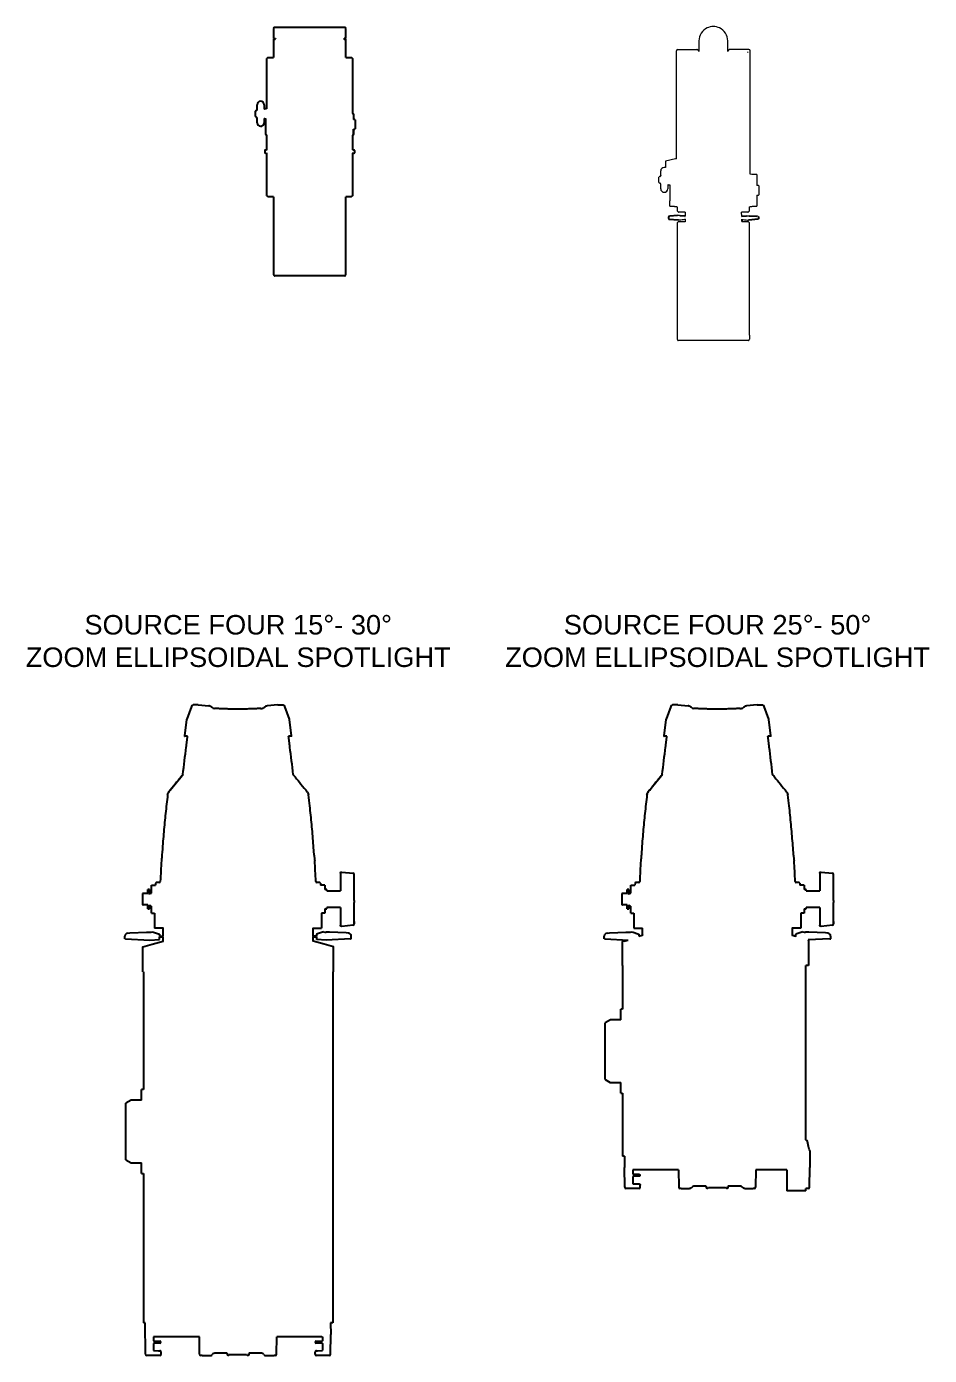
# Model space of a CAD drawing. Header units: inches. Extents: x 0 to 310, y 0 to 246.
# Drawn here: x 166.5 to 207, y 139.7 to 199.4 of the extents above; entities that cross this region are included whole.
import ezdxf

# ---------------------------------------------------------------- set-up
doc = ezdxf.new("R2010")
doc.units = ezdxf.units.IN
doc.header["$MEASUREMENT"] = 0
doc.linetypes.add('SLD-Solid', pattern=[0])
doc.layers.add('TEXT', color=1, linetype='Continuous')
doc.styles.add('ARIAL', font='arial.ttf')

msp = doc.modelspace()

# ---------------------------------------------------------------- linework, layer by layer
for p, q in [((177.594, 199.263), (177.594, 198.831)), ((177.624, 199.323), (177.598, 199.278)), ((177.637, 199.331), (180.801, 199.331)), ((180.84, 199.278), (180.814, 199.323)), ((180.844, 198.831), (180.844, 199.263)), ((177.594, 198.831), (177.68, 198.831)), ((177.594, 198.801), (177.594, 197.975)), ((177.594, 198.801), (177.664, 198.801)), ((177.68, 198.831), (177.679, 198.815)), ((180.759, 198.815), (180.759, 198.831)), ((180.844, 198.831), (180.759, 198.831)), ((180.774, 198.801), (180.844, 198.801)), ((180.844, 197.975), (180.844, 198.801)), ((177.28, 197.89), (177.28, 197.825)), ((177.281, 197.825), (177.28, 197.825)), ((177.281, 197.825), (177.281, 195.669)), ((177.34, 197.975), (177.298, 197.932)), ((177.34, 197.975), (177.594, 197.975)), ((180.844, 197.975), (181.098, 197.975)), ((181.14, 197.932), (181.098, 197.975)), ((181.158, 197.825), (181.157, 197.825)), ((181.157, 195.462), (181.157, 197.825)), ((181.158, 197.825), (181.158, 197.89)), ((176.857, 195.633), (176.857, 195.851)), ((177.172, 195.851), (177.172, 195.682)), ((177.281, 195.669), (177.187, 195.667)), ((176.778, 195.335), (176.778, 195.563)), ((176.805, 195.596), (176.782, 195.573)), ((176.782, 195.324), (176.804, 195.302)), ((176.857, 195.046), (176.857, 195.253)), ((177.172, 195.215), (177.172, 195.046)), ((177.187, 195.23), (177.251, 195.229)), ((177.251, 194.517), (177.251, 195.229)), ((181.187, 195.432), (181.187, 195.194)), ((181.24, 195.194), (181.187, 195.194)), ((181.26, 195.174), (181.24, 195.194)), ((181.26, 195.174), (181.26, 194.774)), ((177.265, 194.502), (177.264, 194.502)), ((177.281, 194.487), (177.281, 193.823)), ((181.157, 193.823), (181.157, 194.487)), ((181.187, 194.754), (181.24, 194.754)), ((181.187, 194.754), (181.187, 194.517)), ((181.188, 194.517), (181.188, 194.754)), ((181.24, 194.754), (181.26, 194.774)), ((177.201, 193.802), (177.201, 193.702)), ((177.274, 193.812), (177.267, 193.821)), ((177.267, 193.681), (177.274, 193.69)), ((177.278, 193.823), (177.274, 193.812)), ((177.274, 193.69), (177.278, 193.68)), ((177.278, 193.823), (177.281, 193.823)), ((177.278, 193.68), (177.281, 193.68)), ((177.281, 193.68), (177.281, 191.81)), ((181.16, 193.823), (181.157, 193.823)), ((181.157, 191.81), (181.157, 193.68)), ((181.16, 193.68), (181.157, 193.68)), ((181.16, 193.823), (181.164, 193.812)), ((181.164, 193.69), (181.16, 193.68)), ((181.164, 193.812), (181.171, 193.821)), ((181.171, 193.681), (181.164, 193.69)), ((181.237, 193.802), (181.237, 193.702)), ((177.594, 191.725), (177.341, 191.725)), ((177.594, 191.725), (177.594, 188.67)), ((180.844, 188.67), (180.844, 191.725)), ((181.097, 191.725), (180.844, 191.725)), ((195.326, 190.829), (195.326, 190.742)), ((195.339, 190.723), (195.776, 190.685)), ((195.742, 190.875), (195.391, 190.856)), ((196.064, 190.855), (195.86, 190.872)), ((196.068, 190.719), (196.075, 190.719)), ((196.07, 190.851), (196.076, 190.851)), ((198.624, 190.845), (198.618, 190.845)), ((198.626, 190.712), (198.619, 190.712)), ((198.619, 190.712), (198.619, 190.606)), ((198.63, 190.848), (198.835, 190.866)), ((199.355, 190.716), (198.918, 190.678)), ((198.952, 190.868), (199.303, 190.849)), ((199.368, 190.823), (199.368, 190.735)), ((177.594, 188.67), (177.596, 188.42)), ((180.842, 188.42), (180.844, 188.67)), ((177.594, 188.42), (177.594, 188.242)), ((177.596, 188.42), (177.594, 188.42)), ((177.596, 188.234), (177.629, 188.178)), ((180.796, 188.17), (177.642, 188.17)), ((180.809, 188.178), (180.842, 188.234)), ((180.842, 188.42), (180.844, 188.42)), ((180.844, 188.242), (180.844, 188.42)), ((195.719, 185.515), (195.721, 185.515)), ((198.967, 185.515), (198.969, 185.515)), ((174.217, 168.909), (174.691, 168.867)), ((177.786, 168.909), (177.311, 168.867)), ((195.743, 168.909), (196.218, 168.867)), ((199.312, 168.909), (198.838, 168.867)), ((173.522, 165.79), (173.508, 165.762)), ((178.48, 165.79), (178.489, 165.767)), ((195.049, 165.79), (195.035, 165.762)), ((200.007, 165.79), (200.015, 165.767)), ((180.596, 161.354), (180.596, 161.217)), ((180.596, 161.217), (180.596, 160.565)), ((180.664, 161.409), (181.164, 161.357)), ((181.221, 161.19), (181.221, 161.299)), ((181.221, 160.135), (181.221, 161.19)), ((202.122, 161.354), (202.122, 161.217)), ((202.122, 161.217), (202.122, 160.565)), ((202.19, 161.409), (202.69, 161.357)), ((202.747, 161.19), (202.747, 161.299)), ((202.747, 160.135), (202.747, 161.19)), ((172.023, 160.627), (171.945, 160.627)), ((171.945, 160.44), (171.945, 160.627)), ((172.023, 160.404), (172.023, 160.627)), ((172.11, 160.465), (172.11, 160.815)), ((172.11, 160.815), (172.298, 160.815)), ((172.301, 160.91), (172.298, 160.815)), ((179.701, 160.91), (179.705, 160.815)), ((179.893, 160.815), (179.705, 160.815)), ((179.893, 160.815), (179.893, 160.627)), ((179.971, 160.627), (179.893, 160.627)), ((179.987, 160.627), (179.971, 160.627)), ((179.987, 160.565), (179.987, 160.627)), ((179.987, 160.565), (180.596, 160.565)), ((193.55, 160.627), (193.472, 160.627)), ((193.472, 160.44), (193.472, 160.627)), ((193.55, 160.404), (193.55, 160.627)), ((193.637, 160.465), (193.637, 160.815)), ((193.637, 160.815), (193.824, 160.815)), ((193.828, 160.91), (193.824, 160.815)), ((201.228, 160.91), (201.231, 160.815)), ((201.419, 160.815), (201.231, 160.815)), ((201.419, 160.815), (201.419, 160.627)), ((201.497, 160.627), (201.419, 160.627)), ((201.514, 160.627), (201.497, 160.627)), ((201.514, 160.565), (201.514, 160.627)), ((201.514, 160.565), (202.122, 160.565)), ((171.71, 160.44), (171.71, 160.315)), ((171.71, 160.315), (171.71, 160.065)), ((171.71, 160.065), (171.71, 159.94)), ((171.945, 160.44), (171.733, 160.44)), ((171.945, 159.94), (171.733, 159.94)), ((171.945, 159.752), (171.945, 159.94)), ((172.023, 159.943), (172.023, 159.752)), ((172.082, 160.464), (172.11, 160.465)), ((172.082, 159.883), (172.11, 159.883)), ((172.11, 159.565), (172.11, 159.883)), ((181.221, 160.135), (181.221, 160.043)), ((181.221, 159.08), (181.221, 160.043)), ((193.237, 160.44), (193.237, 160.315)), ((193.237, 160.315), (193.237, 160.065)), ((193.237, 160.065), (193.237, 159.94)), ((193.472, 160.44), (193.259, 160.44)), ((193.472, 159.94), (193.259, 159.94)), ((193.472, 159.752), (193.472, 159.94)), ((193.55, 159.943), (193.55, 159.752)), ((193.608, 160.464), (193.637, 160.465)), ((193.608, 159.883), (193.637, 159.883)), ((193.637, 159.565), (193.637, 159.883)), ((202.747, 160.135), (202.747, 160.043)), ((202.747, 159.08), (202.747, 160.043)), ((171.945, 159.752), (172.023, 159.752)), ((172.11, 159.565), (172.253, 159.565)), ((179.893, 159.565), (179.753, 159.565)), ((179.893, 159.752), (179.971, 159.752)), ((179.893, 159.752), (179.893, 159.565)), ((179.971, 159.752), (179.987, 159.752)), ((179.971, 159.752), (179.971, 159.752)), ((179.987, 159.752), (179.987, 159.815)), ((180.596, 159.815), (179.987, 159.815)), ((180.596, 159.815), (180.596, 159.025)), ((193.472, 159.752), (193.55, 159.752)), ((193.637, 159.565), (193.78, 159.565)), ((201.419, 159.565), (201.279, 159.565)), ((201.419, 159.752), (201.497, 159.752)), ((201.419, 159.752), (201.419, 159.565)), ((201.497, 159.752), (201.514, 159.752)), ((201.497, 159.752), (201.497, 159.752)), ((201.514, 159.752), (201.514, 159.815)), ((202.122, 159.815), (201.514, 159.815)), ((202.122, 159.815), (202.122, 159.025)), ((171.148, 158.673), (171.9, 158.712)), ((172.166, 158.719), (172.476, 158.626)), ((179.837, 158.719), (179.526, 158.626)), ((180.854, 158.673), (180.103, 158.712)), ((181.165, 159.018), (180.664, 158.971)), ((181.221, 159.189), (181.221, 159.08)), ((192.675, 158.673), (193.426, 158.712)), ((193.693, 158.719), (194.003, 158.626)), ((193.78, 158.89), (194.165, 158.89)), ((194.165, 158.588), (194.165, 158.89)), ((201.363, 158.719), (201.053, 158.626)), ((202.381, 158.673), (201.629, 158.712)), ((202.691, 159.018), (202.19, 158.971)), ((202.747, 159.189), (202.747, 159.08)), ((170.916, 158.414), (170.916, 158.533)), ((170.953, 158.412), (170.916, 158.414)), ((170.953, 158.412), (172.04, 158.354)), ((171.044, 158.668), (171.148, 158.673)), ((172.04, 158.354), (172.476, 158.38)), ((172.476, 158.626), (172.476, 158.532)), ((172.476, 158.532), (172.641, 158.532)), ((172.476, 158.502), (172.641, 158.502)), ((172.476, 158.38), (172.476, 158.502)), ((179.526, 158.626), (179.526, 158.532)), ((179.526, 158.502), (179.526, 158.38)), ((179.962, 158.354), (179.527, 158.38)), ((181.049, 158.412), (179.962, 158.354)), ((180.958, 158.668), (180.854, 158.673)), ((181.049, 158.412), (181.086, 158.414)), ((181.086, 158.414), (181.086, 158.533)), ((192.443, 158.414), (192.443, 158.533)), ((192.48, 158.412), (192.443, 158.414)), ((192.48, 158.412), (193.519, 158.357)), ((192.571, 158.668), (192.675, 158.673)), ((193.244, 158.271), (193.244, 158.273)), ((193.244, 158.273), (193.244, 157.209)), ((193.338, 158.311), (193.29, 158.299)), ((193.29, 158.299), (193.29, 158.299)), ((193.338, 158.311), (193.518, 158.352)), ((194.003, 158.626), (194.003, 158.532)), ((202.576, 158.412), (201.608, 158.361)), ((201.614, 158.335), (201.614, 157.209)), ((202.485, 158.668), (202.381, 158.673)), ((202.576, 158.412), (202.613, 158.414)), ((202.613, 158.414), (202.613, 158.533)), ((171.723, 156.936), (171.724, 156.936)), ((171.751, 156.936), (171.724, 156.936)), ((171.751, 156.936), (171.751, 151.64)), ((180.264, 156.936), (180.291, 156.936)), ((180.264, 156.936), (180.264, 141.166)), ((180.292, 156.936), (180.291, 156.936)), ((193.271, 157.209), (193.244, 157.209)), ((193.244, 157.209), (193.244, 157.209)), ((193.271, 157.209), (193.271, 155.249)), ((201.496, 149.394), (201.496, 157.209)), ((201.614, 157.209), (201.496, 157.209)), ((193.271, 155.249), (193.189, 155.249)), ((193.189, 154.774), (193.189, 155.249)), ((192.72, 154.774), (192.489, 154.64)), ((192.489, 152.097), (192.489, 154.64)), ((193.189, 154.774), (192.72, 154.774)), ((171.751, 151.64), (171.667, 151.64)), ((171.667, 151.166), (171.667, 151.64)), ((192.489, 152.097), (192.718, 151.964)), ((192.717, 151.963), (193.177, 151.963)), ((192.718, 151.964), (193.189, 151.964)), ((193.189, 151.489), (193.189, 151.964)), ((171.197, 151.166), (170.967, 151.032)), ((170.967, 148.489), (170.967, 151.032)), ((171.667, 151.166), (171.197, 151.166)), ((193.189, 151.489), (193.271, 151.489)), ((193.271, 151.489), (193.271, 148.659)), ((201.624, 149.092), (201.577, 149.31)), ((193.362, 148.659), (193.271, 148.659)), ((193.362, 148.659), (193.353, 148.147)), ((201.67, 148.908), (201.683, 148.147)), ((170.967, 148.489), (171.196, 148.356)), ((171.195, 148.355), (171.654, 148.355)), ((171.196, 148.356), (171.667, 148.356)), ((171.667, 147.88), (171.667, 148.356)), ((193.369, 147.261), (193.353, 148.147)), ((195.787, 148.037), (193.728, 148.037)), ((193.728, 148.037), (193.728, 147.901)), ((195.787, 148.037), (195.794, 147.261)), ((199.25, 148.037), (199.242, 147.261)), ((200.648, 148.037), (199.25, 148.037)), ((200.648, 148.037), (200.648, 147.099)), ((201.668, 147.261), (201.683, 148.147)), ((171.667, 147.88), (171.751, 147.88)), ((171.751, 147.88), (171.751, 141.166)), ((193.728, 147.901), (193.728, 147.847)), ((193.728, 147.847), (193.951, 147.843)), ((193.951, 147.751), (193.728, 147.747)), ((193.728, 147.747), (193.728, 147.417)), ((193.728, 147.417), (193.951, 147.413)), ((193.951, 147.843), (194.006, 147.842)), ((194.006, 147.752), (193.951, 147.751)), ((193.951, 147.413), (194.002, 147.412)), ((194.06, 147.261), (194.061, 147.351)), ((193.369, 147.261), (193.369, 147.257)), ((193.447, 147.202), (193.429, 147.202)), ((193.733, 147.202), (193.447, 147.202)), ((193.878, 147.202), (193.733, 147.202)), ((193.95, 147.202), (193.878, 147.202)), ((194, 147.202), (193.95, 147.202)), ((195.904, 147.202), (195.854, 147.202)), ((195.904, 147.202), (196.272, 147.202)), ((196.387, 147.267), (196.357, 147.237)), ((197.024, 147.302), (196.471, 147.302)), ((197.203, 147.244), (197.823, 147.244)), ((198.565, 147.302), (198.002, 147.302)), ((198.68, 147.237), (198.65, 147.267)), ((198.764, 147.202), (199.133, 147.202)), ((199.182, 147.202), (199.133, 147.202)), ((201.496, 147.099), (200.648, 147.099)), ((201.496, 147.099), (201.496, 147.202)), ((201.589, 147.202), (201.496, 147.202)), ((201.608, 147.202), (201.589, 147.202)), ((201.668, 147.257), (201.668, 147.261)), ((171.827, 141.166), (171.751, 141.166)), ((171.852, 139.768), (171.827, 141.166)), ((180.157, 141.166), (180.166, 140.654)), ((180.264, 141.166), (180.157, 141.166)), ((172.216, 140.544), (172.211, 140.539)), ((172.211, 140.539), (172.211, 140.408)), ((172.211, 140.408), (172.211, 140.369)), ((172.211, 140.369), (172.211, 140.359)), ((172.211, 140.359), (172.216, 140.354)), ((172.216, 140.254), (172.211, 140.249)), ((172.211, 140.249), (172.211, 140.237)), ((172.211, 140.237), (172.211, 139.939)), ((172.238, 140.544), (172.216, 140.544)), ((172.216, 140.354), (172.434, 140.35)), ((172.434, 140.258), (172.216, 140.254)), ((172.298, 140.544), (172.238, 140.544)), ((174.264, 140.544), (172.298, 140.544)), ((174.277, 139.768), (174.264, 140.544)), ((177.725, 139.768), (177.739, 140.544)), ((179.704, 140.544), (177.739, 140.544)), ((179.569, 140.35), (179.786, 140.354)), ((179.786, 140.254), (179.569, 140.258)), ((179.764, 140.544), (179.704, 140.544)), ((179.764, 140.544), (179.786, 140.544)), ((179.786, 140.544), (179.791, 140.539)), ((179.786, 140.354), (179.791, 140.359)), ((179.791, 140.249), (179.786, 140.254)), ((179.791, 140.539), (179.791, 140.369)), ((179.791, 140.359), (179.791, 140.369)), ((179.791, 140.237), (179.791, 140.249)), ((179.791, 140.237), (179.791, 139.939)), ((180.151, 139.768), (180.166, 140.654)), ((171.852, 139.768), (171.852, 139.764)), ((171.93, 139.709), (171.912, 139.709)), ((172.216, 139.709), (171.93, 139.709)), ((172.211, 139.939), (172.211, 139.929)), ((172.211, 139.929), (172.216, 139.924)), ((172.216, 139.924), (172.434, 139.92)), ((172.361, 139.709), (172.216, 139.709)), ((172.433, 139.709), (172.361, 139.709)), ((172.483, 139.709), (172.433, 139.709)), ((172.543, 139.768), (172.544, 139.858)), ((174.387, 139.709), (174.337, 139.709)), ((174.387, 139.709), (174.755, 139.709)), ((174.87, 139.774), (174.84, 139.744)), ((175.514, 139.809), (174.955, 139.809)), ((175.624, 139.751), (176.381, 139.751)), ((177.048, 139.809), (176.491, 139.809)), ((177.163, 139.744), (177.133, 139.774)), ((177.248, 139.709), (177.616, 139.709)), ((177.665, 139.709), (177.616, 139.709)), ((179.46, 139.768), (179.458, 139.858)), ((179.569, 139.709), (179.52, 139.709)), ((179.569, 139.92), (179.786, 139.924)), ((179.642, 139.709), (179.569, 139.709)), ((179.787, 139.709), (179.642, 139.709)), ((179.786, 139.924), (179.791, 139.929)), ((180.072, 139.709), (179.787, 139.709)), ((179.791, 139.929), (179.791, 139.939)), ((180.091, 139.709), (180.072, 139.709)), ((180.151, 139.764), (180.151, 139.768))]:
    msp.add_line(p, q)
at = {"lineweight": 0}
for p, q in [((196.699, 198.719), (196.699, 198.24)), ((197.989, 198.24), (197.989, 198.719)), ((195.685, 193.421), (195.685, 198.269)), ((195.747, 198.331), (196.605, 198.331)), ((196.699, 198.24), (196.659, 198.3)), ((198.029, 198.3), (197.989, 198.24)), ((198.94, 198.331), (198.082, 198.331)), ((199.003, 192.737), (199.003, 198.269)), ((195.645, 193.419), (195.193, 193.327)), ((195.193, 193.327), (195.193, 193.033)), ((195.685, 193.421), (195.645, 193.419)), ((194.982, 192.671), (194.982, 192.885)), ((199.08, 192.73), (199.003, 192.737)), ((199.291, 192.719), (199.093, 192.719)), ((199.291, 192.719), (199.291, 192.566)), ((194.903, 192.368), (194.903, 192.596)), ((194.928, 192.629), (194.907, 192.607)), ((194.907, 192.358), (194.925, 192.338)), ((194.982, 192.286), (194.98, 192.298)), ((194.982, 192.085), (194.982, 192.286)), ((195.297, 192.249), (195.297, 192.24)), ((195.297, 192.24), (195.297, 192.085)), ((195.312, 192.264), (195.397, 192.262)), ((195.397, 192.262), (195.397, 191.536)), ((199.291, 192.566), (199.291, 192.481)), ((199.291, 192.481), (199.291, 192.229)), ((199.365, 192.229), (199.291, 192.229)), ((199.385, 192.209), (199.365, 192.229)), ((199.385, 192.209), (199.385, 192.164)), ((199.385, 192.164), (199.385, 191.809)), ((194.982, 192.08), (194.982, 192.085)), ((195.297, 192.085), (195.297, 192.08)), ((195.397, 191.451), (195.397, 191.536)), ((199.291, 191.789), (199.365, 191.789)), ((199.291, 191.789), (199.291, 191.536)), ((199.291, 191.536), (199.291, 191.451)), ((199.365, 191.789), (199.385, 191.809)), ((195.397, 191.298), (195.397, 191.451)), ((195.397, 191.298), (195.594, 191.298)), ((195.607, 191.287), (195.692, 191.28)), ((195.719, 191.256), (195.719, 191.098)), ((195.723, 191.087), (195.77, 191.04)), ((196.079, 191.032), (195.791, 191.032)), ((198.618, 190.845), (198.615, 191.032)), ((198.896, 191.032), (198.615, 191.032)), ((198.917, 191.04), (198.964, 191.087)), ((198.969, 191.098), (198.969, 191.256)), ((198.995, 191.28), (199.08, 191.287)), ((199.093, 191.298), (199.291, 191.298)), ((199.291, 191.451), (199.291, 191.298)), ((195.326, 190.836), (195.326, 190.829)), ((195.326, 190.742), (195.326, 190.735)), ((195.719, 190.539), (195.719, 190.135)), ((195.77, 190.597), (195.723, 190.55)), ((195.747, 190.875), (195.742, 190.875)), ((195.791, 190.606), (196.074, 190.606)), ((198.619, 190.606), (198.896, 190.606)), ((198.964, 190.55), (198.917, 190.597)), ((198.947, 190.868), (198.952, 190.868)), ((198.969, 190.135), (198.969, 190.539)), ((199.368, 190.829), (199.368, 190.823)), ((199.368, 190.735), (199.368, 190.729)), ((195.719, 190.135), (195.719, 185.765)), ((198.969, 185.765), (198.969, 190.135)), ((195.719, 185.765), (195.721, 185.515)), ((198.967, 185.515), (198.969, 185.765)), ((195.719, 185.515), (195.719, 185.337)), ((195.719, 185.337), (195.719, 185.336)), ((195.721, 185.329), (195.753, 185.272)), ((198.921, 185.265), (195.766, 185.265)), ((198.934, 185.272), (198.967, 185.329)), ((198.969, 185.515), (198.969, 185.337)), ((198.969, 185.336), (198.969, 185.337))]:
    msp.add_line(p, q, dxfattribs=at)
at = {"linetype": 'SLD-Solid'}
for p, q in [((173.903, 168.845), (173.694, 168.279)), ((174.217, 168.909), (173.983, 168.908)), ((177.786, 168.909), (178.02, 168.908)), ((178.309, 168.279), (178.101, 168.845)), ((195.429, 168.845), (195.221, 168.279)), ((195.743, 168.909), (195.509, 168.908)), ((199.312, 168.909), (199.546, 168.908)), ((199.836, 168.279), (199.627, 168.845)), ((173.689, 168.256), (173.599, 167.521)), ((175.001, 168.753), (174.938, 168.757)), ((177.002, 168.753), (177.064, 168.757)), ((178.405, 167.521), (178.315, 168.256)), ((195.215, 168.256), (195.125, 167.521)), ((196.527, 168.753), (196.465, 168.757)), ((198.528, 168.753), (198.591, 168.757)), ((199.931, 167.521), (199.841, 168.256)), ((173.735, 167.51), (173.609, 167.51)), ((178.395, 167.51), (178.267, 167.51)), ((195.262, 167.51), (195.135, 167.51)), ((199.921, 167.51), (199.794, 167.51)), ((173.508, 165.762), (173.508, 165.762)), ((195.034, 165.762), (195.035, 165.762)), ((172.838, 164.879), (172.839, 164.879)), ((172.892, 165.007), (172.893, 165.007)), ((179.164, 164.879), (179.165, 164.879)), ((194.365, 164.879), (194.365, 164.879)), ((194.419, 165.007), (194.419, 165.007)), ((200.69, 164.879), (200.691, 164.879)), ((172.46, 160.943), (172.331, 160.94)), ((179.672, 160.94), (179.543, 160.943)), ((193.986, 160.943), (193.857, 160.94)), ((201.198, 160.94), (201.069, 160.943)), ((172.253, 159.565), (172.253, 158.89)), ((179.749, 159.565), (179.749, 158.89)), ((193.78, 159.565), (193.78, 158.89)), ((201.276, 159.565), (201.276, 158.89))]:
    msp.add_line(p, q, dxfattribs=at)
at = {"flags": 128}
for points in [[(177.299, 191.767), (177.337, 191.729), (177.341, 191.725)], [(181.097, 191.725), (181.101, 191.729), (181.14, 191.767)], [(171.9, 158.712), (171.899, 158.712), (171.912, 158.712), (171.94, 158.712), (171.979, 158.713), (172.025, 158.714), (172.041, 158.715)], [(172.641, 158.532), (172.641, 158.89), (172.253, 158.89)], [(179.526, 158.532), (179.373, 158.532), (179.373, 158.89), (179.749, 158.89)], [(180.103, 158.712), (180.104, 158.712), (180.091, 158.712), (180.063, 158.712), (180.023, 158.713), (179.977, 158.714), (179.961, 158.715)], [(193.426, 158.712), (193.425, 158.712), (193.439, 158.712), (193.466, 158.712), (193.506, 158.713), (193.552, 158.714), (193.568, 158.715)], [(201.276, 158.89), (200.879, 158.89), (200.879, 158.578), (201.053, 158.531), (201.053, 158.626)], [(201.629, 158.712), (201.63, 158.712), (201.617, 158.712), (201.589, 158.712), (201.55, 158.713), (201.504, 158.714), (201.488, 158.715)], [(171.723, 156.936), (171.723, 158.057), (172.143, 158.17), (172.641, 158.303), (172.641, 158.502)], [(180.292, 156.936), (180.292, 158.057), (179.872, 158.17), (179.373, 158.303), (179.373, 158.502), (179.526, 158.502)], [(193.338, 158.311), (193.309, 158.304), (193.29, 158.299)], [(194.003, 158.533), (194.154, 158.573)], [(172.434, 140.35), (172.453, 140.349), (172.472, 140.349), (172.489, 140.349)], [(172.489, 140.259), (172.472, 140.258), (172.453, 140.258), (172.434, 140.258)], [(179.514, 140.349), (179.531, 140.349), (179.55, 140.349), (179.569, 140.35)], [(179.569, 140.258), (179.55, 140.258), (179.531, 140.258), (179.514, 140.259)], [(172.434, 139.92), (172.452, 139.92), (172.469, 139.919), (172.485, 139.919)], [(179.517, 139.919), (179.533, 139.919), (179.551, 139.92), (179.569, 139.92)]]:
    msp.add_lwpolyline(points, dxfattribs=at)
for centre, radius, start, end in [((177.624, 199.263), 0.03, 150, 180), ((177.637, 199.316), 0.015, 90, 150), ((180.801, 199.316), 0.015, 30, 90), ((180.814, 199.263), 0.03, 0, 30), ((177.664, 198.816), 0.015, 270, 359), ((180.774, 198.816), 0.015, 181, 270), ((177.34, 197.89), 0.06, 135, 180), ((181.098, 197.89), 0.06, 0, 45), ((177.187, 195.682), 0.015, 180, 271), ((176.793, 195.563), 0.015, 136, 180), ((176.793, 195.335), 0.015, 180, 224), ((176.814, 195.312), 0.015, 224, 267.62494), ((176.816, 195.585), 0.015, 92.37506, 136), ((176.812, 195.252), 0.045, 42.19746, 87.62494), ((176.814, 195.645), 0.045, 272.37506, 317.64482), ((176.801, 195.248), 0.0563, 4.44635, 37.81735), ((176.815, 195.645), 0.0437, 317.0759, 344.74823), ((177.187, 195.215), 0.015, 89, 180), ((181.172, 195.462), 0.015, 180.03556, 270.02268), ((181.172, 195.432), 0.015, 0, 90), ((177.266, 194.517), 0.015, 180, 270), ((177.266, 194.487), 0.015, 0.03241, 90.02582), ((181.172, 194.487), 0.015, 89.96628, 179.97549), ((181.172, 194.517), 0.015, 270, 0), ((181.173, 194.517), 0.015, 271.75888, 359.99515), ((177.213, 193.803), 0.0115, 82.49404, 190.04884), ((177.213, 193.7), 0.0115, 170.39936, 276.16114), ((177.851, 188.935), 4.921, 96.8172, 97.44057), ((177.851, 198.568), 4.921, 262.56021, 263.1828), ((180.587, 188.935), 4.921, 82.55943, 83.1828), ((180.587, 198.568), 4.921, 276.8172, 277.43979), ((181.226, 193.803), 0.0115, 349.95116, 97.50596), ((181.225, 193.7), 0.0115, 263.83886, 9.60064), ((177.341, 191.81), 0.06, 180.00372, 225.03954), ((181.097, 191.81), 0.06, 314.96339, 359.99335), ((177.609, 188.242), 0.015, 180, 210), ((177.642, 188.185), 0.015, 210, 270), ((180.796, 188.185), 0.015, 270, 330), ((180.829, 188.242), 0.015, 330, 0), ((181.161, 161.297), 0.0599, 2.00256, 87.32802), ((202.687, 161.297), 0.0599, 2.00256, 87.32802), ((172.083, 159.943), 0.06, 180, 268.5), ((193.61, 159.943), 0.06, 180, 268.5), ((172.041, 160.951), 2.236, 270.00303, 273.20304), ((179.962, 160.951), 2.236, 266.79696, 269.99697), ((181.158, 159.08), 0.0625, 275.92345, 360), ((193.568, 160.951), 2.236, 270.00303, 273.20304), ((201.488, 160.951), 2.236, 266.79696, 269.99697), ((202.685, 159.08), 0.0625, 275.92345, 360), ((171.052, 158.532), 0.135, 93, 180), ((180.951, 158.532), 0.135, 0, 87), ((192.578, 158.532), 0.135, 93, 180), ((193.259, 158.273), 0.015, 104.39354, 179.88497), ((202.477, 158.532), 0.135, 0, 87), ((201.469, 149.287), 0.11, 12.23, 75.93621), ((193.429, 147.262), 0.06, 181, 270), ((194, 147.262), 0.06, 270, 359), ((195.854, 147.262), 0.06, 181, 270), ((196.272, 147.322), 0.12, 302.02959, 315), ((196.471, 147.182), 0.12, 90, 135), ((197.081, 147.275), 0.0625, 154.31058, 328.40014), ((197.946, 147.275), 0.0625, 211.66951, 25.68942), ((198.565, 147.182), 0.12, 45, 90), ((198.764, 147.322), 0.12, 225, 237.97041), ((199.182, 147.262), 0.06, 270, 359), ((201.608, 147.262), 0.06, 270, 359), ((172.488, 140.304), 0.0452, 270.99955, 89.00045), ((179.514, 140.304), 0.0452, 90.99948, 269.00052), ((171.912, 139.769), 0.06, 181, 270), ((172.483, 139.769), 0.06, 270, 359), ((172.484, 139.859), 0.06, 358.99869, 89.00088), ((174.337, 139.769), 0.06, 181, 270), ((174.755, 139.828), 0.12, 269.94264, 302.08559), ((174.755, 139.829), 0.12, 302.02959, 315), ((174.955, 139.689), 0.12, 90, 135), ((175.57, 139.782), 0.0625, 154.31024, 330.34376), ((176.435, 139.782), 0.0625, 209.65624, 25.68976), ((177.048, 139.689), 0.12, 45, 90), ((177.248, 139.829), 0.12, 225, 237.97041), ((177.247, 139.828), 0.12, 237.91353, 270.0583), ((177.665, 139.769), 0.06, 270, 359), ((179.518, 139.859), 0.06, 90.99995, 181.00069), ((179.52, 139.769), 0.06, 181, 270), ((180.091, 139.769), 0.06, 270, 359)]:
    msp.add_arc(centre, radius, start, end)
at = {"lineweight": 0}
for centre, radius, start, end in [((197.344, 198.719), 0.645, 115.48232, 180), ((197.344, 198.719), 0.645, 64.51768, 115.48232), ((197.344, 198.719), 0.645, 0, 64.51768), ((199.079, 192.715), 0.015, 16.95689, 85), ((194.918, 192.596), 0.015, 136, 180), ((194.918, 192.368), 0.015, 180, 224), ((194.939, 192.619), 0.015, 92.37506, 136), ((194.937, 192.679), 0.045, 272.37506, 317.64482), ((195.312, 192.249), 0.015, 89, 180), ((195.609, 191.302), 0.015, 196.95778, 265), ((195.734, 191.098), 0.015, 180, 225), ((195.791, 191.062), 0.03, 225, 270), ((198.896, 191.062), 0.03, 270, 315), ((198.954, 191.098), 0.015, 315, 0), ((199.079, 191.302), 0.015, 275, 343.04222), ((195.976, 185.969), 4.921, 96.8172, 97.44064), ((195.734, 190.539), 0.015, 135, 180), ((195.791, 190.576), 0.03, 90, 135), ((195.792, 191.078), 0.394, 267.67161, 274.36362), ((195.642, 193.041), 2.362, 274.36362, 280.28875), ((196.062, 190.843), 0.012, 46.71431, 79.72301), ((196.062, 190.729), 0.012, 280.30093, 304.12531), ((198.632, 190.836), 0.012, 100.27699, 133.28569), ((198.632, 190.722), 0.012, 235.87469, 259.69907), ((199.052, 193.034), 2.362, 259.71125, 265.63638), ((198.902, 191.071), 0.394, 265.63638, 272.32839), ((198.896, 190.576), 0.03, 45, 90), ((198.954, 190.539), 0.015, 0, 45), ((198.718, 185.963), 4.921, 82.55936, 83.1828), ((195.734, 185.336), 0.015, 180, 210), ((195.766, 185.28), 0.015, 210, 270), ((198.921, 185.28), 0.015, 270, 330), ((198.954, 185.336), 0.015, 330, 0)]:
    msp.add_arc(centre, radius, start, end, dxfattribs=at)
at = {"linetype": 'SLD-Solid'}
for centre, radius, start, end in [((173.991, 168.818), 0.0904, 95.13595, 163.42007), ((174.43, 168.28), 0.652, 47.87567, 61.87666), ((177.573, 168.28), 0.652, 118.12334, 132.12433), ((178.009, 168.813), 0.0967, 19.18001, 82.74586), ((195.517, 168.818), 0.0904, 95.13595, 163.42007), ((195.956, 168.28), 0.652, 47.87567, 61.87666), ((199.099, 168.28), 0.652, 118.12334, 132.12433), ((199.535, 168.813), 0.0967, 19.18001, 82.74586), ((173.788, 168.244), 0.1, 159.8, 173), ((174.95, 169.187), 0.431, 258.98361, 268.46011), ((177.053, 169.187), 0.431, 271.53989, 281.01639), ((178.215, 168.244), 0.1, 7, 20.2), ((195.315, 168.244), 0.1, 159.8, 173), ((196.476, 169.187), 0.431, 258.98361, 268.46011), ((198.579, 169.187), 0.431, 271.53989, 281.01639), ((199.742, 168.244), 0.1, 7, 20.2), ((173.609, 167.52), 0.01, 173, 270), ((178.395, 167.52), 0.01, 270, 7), ((195.135, 167.52), 0.01, 173, 270), ((199.921, 167.52), 0.01, 270, 7), ((178.475, 165.745), 0.0261, 34.50632, 56.05843), ((200.001, 165.745), 0.0261, 34.50632, 56.05843), ((223.127, 158.89), 50.66, 176.57061, 177.62256), ((172.842, 161.883), 0.286, 171.94021, 172.48008), ((183.368, 162.453), 3.96, 184.24131, 187.73632), ((128.875, 158.89), 50.66, 2.37743, 3.42938), ((244.654, 158.89), 50.66, 176.57061, 177.62256), ((194.368, 161.883), 0.286, 171.94021, 172.48008), ((204.895, 162.453), 3.96, 184.24131, 187.73632), ((150.402, 158.89), 50.66, 2.37743, 3.42938), ((172.331, 160.91), 0.03, 91, 180), ((172.461, 160.993), 0.05, 268.6793, 357.94524), ((179.543, 160.994), 0.0514, 183.0953, 269.46896), ((179.671, 160.91), 0.03, 0, 89), ((193.858, 160.91), 0.03, 91, 180), ((193.987, 160.993), 0.05, 268.6793, 357.94524), ((201.07, 160.994), 0.0514, 183.0953, 269.46896), ((201.198, 160.91), 0.03, 0, 89)]:
    msp.add_arc(centre, radius, start, end, dxfattribs=at)
at = {"lineweight": 0}
for centre, major_axis, ratio, start_param, end_param in [((195.747, 198.268), (-0.0442, 0.0442), 0.998783, 5.498396, 7.067974), ((198.873, 198.201), (0.0212, 0.0212), 0.998783, 5.498396, 7.067974), ((198.94, 198.268), (0.0442, 0.0442), 0.998783, 5.498396, 7.067974), ((195.139, 192.885), (0.152, 0.042), 0.99841, 1.316232, 2.869575), ((195.139, 192.885), (0.152, 0.042), 0.99841, 0.948318, 1.316232), ((195.139, 192.08), (0.152, -0.042), 0.99841, 3.413611, 4.966954), ((195.139, 192.08), (0.152, -0.042), 0.99841, 4.966954, 6.555203), ((197.344, 223.964), (1.407, 91.377), 0.00889, 1.939631, 1.941747), ((197.344, 223.964), (1.407, 91.377), 0.00889, 1.943307, 1.944634)]:
    msp.add_ellipse(centre, major_axis=major_axis, ratio=ratio, start_param=start_param, end_param=end_param, dxfattribs=at)
for centre, major_axis, start_param, end_param in [((177.015, 195.851), (0.152, 0.042), 1.316232, 2.869575), ((177.015, 195.851), (0.152, 0.042), 6.011167, 7.599417), ((177.015, 195.046), (0.152, -0.042), 3.413611, 4.966954), ((177.015, 195.046), (0.152, -0.042), 4.966954, 6.555203)]:
    msp.add_ellipse(centre, major_axis=major_axis, ratio=0.99841, start_param=start_param, end_param=end_param)
at = {"extrusion": (0, 0, -1)}
for centre, major_axis, ratio, start_param, end_param in [((180.658, 161.354), (-0.0625, 0.0013), 0.921914, 6.263735, 6.469858), ((180.658, 161.217), (-0.0625, -0.0015), 0.932153, 0.022517, 0.22864), ((180.658, 161.351), (-0.0599, 0.0195), 0.917041, 6.198868, 7.650807), ((202.185, 161.354), (-0.0625, 0.0013), 0.921914, 6.263735, 6.469858), ((202.185, 161.217), (-0.0625, -0.0015), 0.932153, 0.022517, 0.22864), ((202.185, 161.351), (-0.0599, 0.0195), 0.917041, 6.198868, 7.650807), ((180.658, 159.026), (-0.0625, -0.0013), 0.921914, 6.096512, 6.302636), ((180.658, 159.028), (-0.0599, -0.0195), 0.917041, 4.915564, 6.367503), ((202.185, 159.026), (-0.0625, -0.0013), 0.921914, 6.096512, 6.302636), ((202.185, 159.028), (-0.0599, -0.0195), 0.917041, 4.915564, 6.367503)]:
    msp.add_ellipse(centre, major_axis=major_axis, ratio=ratio, start_param=start_param, end_param=end_param, dxfattribs=at)
at = {"lineweight": 0}
for points, knots in [([(196.659, 198.3), (196.655, 198.306), (196.646, 198.317), (196.627, 198.329), (196.613, 198.33), (196.605, 198.331)], [0, 0, 0, 0, 0.326323, 0.652648, 1, 1, 1, 1]), ([(198.082, 198.331), (198.075, 198.33), (198.061, 198.329), (198.042, 198.318), (198.033, 198.306), (198.029, 198.3)], [0, 0, 0, 0, 0.3263222, 0.6526481, 1, 1, 1, 1]), ([(194.98, 192.298), (194.979, 192.301), (194.978, 192.304), (194.974, 192.311), (194.968, 192.319), (194.955, 192.329), (194.945, 192.332), (194.938, 192.334), (194.934, 192.336), (194.93, 192.337), (194.925, 192.338)], [0, 0, 0, 0, 0.125618, 0.158426, 0.321194, 0.608266, 1, 1, 1, 1.276233, 1.276233, 1.276233, 1.276233]), ([(194.982, 192.671), (194.981, 192.67), (194.98, 192.668), (194.98, 192.667), (194.979, 192.664), (194.978, 192.66), (194.974, 192.654), (194.972, 192.651), (194.97, 192.648)], [-0.228054, -0.228054, -0.228054, -0.228054, 0, 0, 0, 0.398919, 0.503107, 1, 1, 1, 1]), ([(195.305, 192.263), (195.304, 192.262), (195.302, 192.261), (195.299, 192.256), (195.297, 192.253), (195.297, 192.251), (195.297, 192.25), (195.297, 192.249)], [0, 0, 0, 0, 0.478015, 0.711456, 0.850321, 0.905862, 1, 1, 1, 1]), ([(195.692, 191.28), (195.694, 191.279), (195.7, 191.279), (195.708, 191.274), (195.713, 191.268), (195.715, 191.265), (195.715, 191.264), (195.716, 191.261), (195.717, 191.258), (195.719, 191.256)], [0, 0, 0, 0, 0.250108, 0.622208, 0.946639, 1, 1, 1, 1.326639, 1.326639, 1.326639, 1.326639]), ([(198.969, 191.256), (198.97, 191.259), (198.971, 191.261), (198.973, 191.264), (198.973, 191.266), (198.976, 191.271), (198.983, 191.276), (198.99, 191.28), (198.995, 191.28), (198.995, 191.28)], [-0.311175, -0.311175, -0.311175, -0.311175, 0, 0, 0, 0.19004, 0.558887, 0.932015, 1, 1, 1, 1]), ([(195.326, 190.736), (195.326, 190.736), (195.325, 190.735), (195.326, 190.732), (195.327, 190.728), (195.33, 190.725), (195.333, 190.723), (195.336, 190.723), (195.337, 190.722), (195.338, 190.722), (195.339, 190.723)], [0, 0, 0, 0, 0.011047, 0.199499, 0.39608, 0.583502, 0.733634, 0.860117, 0.966175, 1, 1, 1, 1]), ([(195.339, 190.849), (195.338, 190.849), (195.337, 190.849), (195.334, 190.849), (195.331, 190.847), (195.328, 190.844), (195.326, 190.841), (195.326, 190.837), (195.326, 190.836), (195.326, 190.835)], [0, 0, 0, 0, 0.046576, 0.178626, 0.367666, 0.560058, 0.759871, 0.948244, 1, 1, 1, 1]), ([(195.776, 190.876), (195.769, 190.876), (195.759, 190.875), (195.75, 190.875), (195.747, 190.875)], [0, 0, 0, 0, 0.694367, 1, 1, 1, 1]), ([(195.822, 190.875), (195.815, 190.876), (195.8, 190.877), (195.784, 190.876), (195.776, 190.876)], [0, 0, 0, 0, 0.435093, 1, 1, 1, 1]), ([(195.86, 190.872), (195.853, 190.873), (195.84, 190.874), (195.828, 190.875), (195.822, 190.875)], [0, 0, 0, 0, 0.525513, 1, 1, 1, 1]), ([(198.835, 190.866), (198.841, 190.866), (198.854, 190.867), (198.866, 190.868), (198.872, 190.869)], [0, 0, 0, 0, 0.525513, 1, 1, 1, 1]), ([(198.872, 190.869), (198.879, 190.869), (198.894, 190.87), (198.91, 190.87), (198.918, 190.869)], [0, 0, 0, 0, 0.435093, 1, 1, 1, 1]), ([(198.918, 190.869), (198.925, 190.869), (198.935, 190.869), (198.944, 190.868), (198.947, 190.868)], [0, 0, 0, 0, 0.694367, 1, 1, 1, 1]), ([(199.355, 190.842), (199.356, 190.842), (199.357, 190.842), (199.36, 190.842), (199.363, 190.84), (199.366, 190.838), (199.368, 190.834), (199.369, 190.831), (199.368, 190.829), (199.368, 190.829)], [0, 0, 0, 0, 0.046576, 0.178626, 0.367666, 0.560058, 0.759871, 0.948244, 1, 1, 1, 1]), ([(199.368, 190.73), (199.368, 190.73), (199.369, 190.728), (199.368, 190.725), (199.367, 190.721), (199.364, 190.718), (199.361, 190.717), (199.359, 190.716), (199.357, 190.716), (199.356, 190.716), (199.355, 190.716)], [0, 0, 0, 0, 0.011047, 0.199499, 0.39608, 0.583502, 0.733634, 0.860117, 0.966175, 1, 1, 1, 1])]:
    msp.add_open_spline(points, degree=3, knots=knots, dxfattribs=at)
at = {"linetype": 'SLD-Solid'}
for points, knots in [([(174.737, 168.855), (174.736, 168.856), (174.726, 168.863), (174.71, 168.866), (174.695, 168.867), (174.692, 168.867), (174.691, 168.867)], [0, 0, 0, 0, 0.079323, 0.761323, 0.990732, 1, 1, 1, 1]), ([(177.266, 168.855), (177.267, 168.856), (177.276, 168.863), (177.293, 168.866), (177.307, 168.867), (177.311, 168.867), (177.311, 168.867)], [0, 0, 0, 0, 0.079323, 0.761323, 0.990732, 1, 1, 1, 1]), ([(196.264, 168.855), (196.263, 168.856), (196.253, 168.863), (196.236, 168.866), (196.222, 168.867), (196.218, 168.867), (196.218, 168.867)], [0, 0, 0, 0, 0.079323, 0.761323, 0.990732, 1, 1, 1, 1]), ([(198.792, 168.855), (198.793, 168.856), (198.803, 168.863), (198.819, 168.866), (198.834, 168.867), (198.838, 168.867), (198.838, 168.867)], [0, 0, 0, 0, 0.079323, 0.761323, 0.990732, 1, 1, 1, 1]), ([(177.019, 168.753), (176.972, 168.75), (176.861, 168.743), (176.675, 168.735), (176.466, 168.728), (176.253, 168.724), (176.041, 168.722), (175.828, 168.723), (175.614, 168.726), (175.391, 168.733), (175.183, 168.741), (175.051, 168.749), (174.996, 168.752)], [0, 0, 0, 0, 0.073735, 0.174905, 0.279004, 0.383102, 0.484278, 0.585454, 0.689583, 0.793713, 0.912817, 1, 1, 1, 1]), ([(198.545, 168.753), (198.498, 168.75), (198.387, 168.743), (198.202, 168.735), (197.992, 168.728), (197.78, 168.724), (197.567, 168.722), (197.354, 168.723), (197.14, 168.726), (196.917, 168.733), (196.71, 168.741), (196.578, 168.749), (196.522, 168.752)], [0, 0, 0, 0, 0.073735, 0.174905, 0.279004, 0.383102, 0.484278, 0.585454, 0.689583, 0.793713, 0.912817, 1, 1, 1, 1]), ([(173.522, 165.79), (173.573, 166.2), (173.628, 166.651), (173.689, 167.143), (173.704, 167.265), (173.718, 167.388), (173.73, 167.469), (173.735, 167.51)], [0, 0, 0, 0, 0.71491, 0.786401, 0.857893, 0.929384, 1, 1, 1, 1]), ([(178.48, 165.79), (178.43, 166.2), (178.375, 166.651), (178.314, 167.143), (178.299, 167.265), (178.285, 167.388), (178.273, 167.469), (178.267, 167.51)], [0, 0, 0, 0, 0.71491, 0.786401, 0.857893, 0.929384, 1, 1, 1, 1]), ([(195.049, 165.79), (195.099, 166.2), (195.155, 166.651), (195.215, 167.143), (195.23, 167.265), (195.245, 167.388), (195.256, 167.469), (195.262, 167.51)], [0, 0, 0, 0, 0.71491, 0.786401, 0.857893, 0.929384, 1, 1, 1, 1]), ([(200.007, 165.79), (199.956, 166.2), (199.901, 166.651), (199.841, 167.143), (199.825, 167.265), (199.811, 167.388), (199.799, 167.469), (199.794, 167.51)], [0, 0, 0, 0, 0.71491, 0.786401, 0.857893, 0.929384, 1, 1, 1, 1]), ([(173.508, 165.762), (173.486, 165.735), (173.375, 165.599), (173.17, 165.347), (172.987, 165.123), (172.892, 165.007)], [0, 0, 0, 0, 0.107776, 0.53888, 1, 1, 1, 1]), ([(172.893, 165.007), (172.915, 165.034), (173.026, 165.17), (173.231, 165.421), (173.414, 165.646), (173.508, 165.762)], [0, 0, 0, 0, 0.10781, 0.539052, 1, 1, 1, 1]), ([(173.508, 165.762), (173.508, 165.762), (173.508, 165.762), (173.508, 165.762), (173.508, 165.762), (173.508, 165.762), (173.509, 165.762), (173.509, 165.762), (173.509, 165.762), (173.508, 165.762), (173.508, 165.762), (173.508, 165.762), (173.508, 165.762), (173.508, 165.762)], [0, 0, 0, 0, 0.057544, 0.181946, 0.187743, 0.289765, 0.363759, 0.437966, 0.522194, 0.605856, 0.707241, 0.86305, 1, 1, 1, 1]), ([(178.495, 165.762), (178.495, 165.762), (178.494, 165.762), (178.494, 165.762), (178.494, 165.762), (178.494, 165.762), (178.494, 165.762), (178.494, 165.762), (178.494, 165.762), (178.494, 165.762), (178.494, 165.762), (178.494, 165.762), (178.494, 165.762)], [0, 0, 0, 0, 0.102542, 0.238797, 0.342487, 0.423099, 0.496347, 0.573125, 0.662854, 0.751501, 0.862396, 1, 1, 1, 1]), ([(178.494, 165.762), (178.517, 165.735), (178.627, 165.599), (178.832, 165.347), (179.015, 165.123), (179.11, 165.007)], [0, 0, 0, 0, 0.10781, 0.539052, 1, 1, 1, 1]), ([(194.419, 165.007), (194.442, 165.034), (194.552, 165.17), (194.757, 165.421), (194.94, 165.646), (195.035, 165.762)], [0, 0, 0, 0, 0.10781, 0.539052, 1, 1, 1, 1]), ([(195.035, 165.762), (195.012, 165.735), (194.902, 165.599), (194.696, 165.347), (194.513, 165.123), (194.419, 165.007)], [0, 0, 0, 0, 0.107776, 0.53888, 1, 1, 1, 1]), ([(195.035, 165.762), (195.035, 165.762), (195.035, 165.762), (195.035, 165.762), (195.035, 165.762), (195.035, 165.762), (195.035, 165.762), (195.035, 165.762), (195.035, 165.762), (195.035, 165.762), (195.035, 165.762), (195.035, 165.762), (195.035, 165.762), (195.035, 165.762)], [0, 0, 0, 0, 0.057544, 0.181946, 0.187743, 0.289765, 0.363759, 0.437966, 0.522194, 0.605856, 0.707241, 0.86305, 1, 1, 1, 1]), ([(200.021, 165.762), (200.021, 165.762), (200.021, 165.762), (200.021, 165.762), (200.021, 165.762), (200.021, 165.762), (200.021, 165.762), (200.021, 165.762), (200.021, 165.762), (200.021, 165.762), (200.021, 165.762), (200.021, 165.762), (200.021, 165.762)], [0, 0, 0, 0, 0.102542, 0.238797, 0.342487, 0.423099, 0.496347, 0.573125, 0.662854, 0.751501, 0.862396, 1, 1, 1, 1]), ([(200.021, 165.762), (200.043, 165.735), (200.154, 165.599), (200.359, 165.347), (200.542, 165.123), (200.636, 165.007)], [0, 0, 0, 0, 0.10781, 0.539052, 1, 1, 1, 1]), ([(172.838, 164.879), (172.834, 164.844), (172.813, 164.67), (172.761, 164.218), (172.69, 163.522), (172.628, 162.795), (172.597, 162.347), (172.585, 162.179)], [0, 0, 0, 0, 0.038703, 0.193516, 0.503195, 0.812873, 1, 1, 1, 1]), ([(172.839, 164.879), (172.842, 164.898), (172.851, 164.944), (172.877, 164.983), (172.893, 165.007)], [0, 0, 0, 0, 0.404221, 1, 1, 1, 1]), ([(172.892, 165.007), (172.881, 164.992), (172.865, 164.973), (172.859, 164.949), (172.857, 164.944)], [0, 0, 0, 0, 0.77501, 1, 1, 1, 1]), ([(179.11, 165.007), (179.121, 164.991), (179.148, 164.953), (179.158, 164.907), (179.164, 164.879)], [0, 0, 0, 0, 0.404079, 1, 1, 1, 1]), ([(179.418, 162.179), (179.415, 162.213), (179.404, 162.388), (179.371, 162.842), (179.311, 163.539), (179.237, 164.265), (179.184, 164.711), (179.165, 164.879)], [0, 0, 0, 0, 0.038703, 0.193516, 0.503195, 0.812873, 1, 1, 1, 1]), ([(194.365, 164.879), (194.36, 164.844), (194.339, 164.67), (194.288, 164.218), (194.217, 163.522), (194.154, 162.795), (194.123, 162.347), (194.111, 162.179)], [0, 0, 0, 0, 0.038703, 0.193516, 0.503195, 0.812873, 1, 1, 1, 1]), ([(194.365, 164.879), (194.369, 164.898), (194.377, 164.944), (194.404, 164.983), (194.419, 165.007)], [0, 0, 0, 0, 0.404221, 1, 1, 1, 1]), ([(194.419, 165.007), (194.407, 164.992), (194.391, 164.973), (194.385, 164.949), (194.384, 164.944)], [0, 0, 0, 0, 0.77501, 1, 1, 1, 1]), ([(200.636, 165.007), (200.647, 164.991), (200.675, 164.953), (200.684, 164.907), (200.69, 164.879)], [0, 0, 0, 0, 0.404079, 1, 1, 1, 1]), ([(200.944, 162.179), (200.942, 162.213), (200.93, 162.388), (200.897, 162.842), (200.837, 163.539), (200.763, 164.265), (200.711, 164.711), (200.691, 164.879)], [0, 0, 0, 0, 0.038703, 0.193516, 0.503195, 0.812873, 1, 1, 1, 1]), ([(172.584, 162.16), (172.582, 162.136), (172.578, 162.082), (172.57, 162.008), (172.563, 161.95), (172.558, 161.919), (172.558, 161.92), (172.558, 161.92)], [0, 0, 0, 0, 0.184768, 0.411838, 0.638244, 0.864506, 1, 1, 1, 1]), ([(194.11, 162.16), (194.108, 162.136), (194.104, 162.082), (194.096, 162.008), (194.089, 161.95), (194.085, 161.919), (194.085, 161.92), (194.085, 161.92)], [0, 0, 0, 0, 0.184768, 0.411838, 0.638244, 0.864506, 1, 1, 1, 1])]:
    msp.add_open_spline(points, degree=3, knots=knots, dxfattribs=at)
for points in [[(172.842, 164.892), (172.838, 164.879)], [(194.368, 164.892), (194.365, 164.879)], [(172.585, 162.179), (172.584, 162.16)], [(179.419, 162.16), (179.418, 162.179)], [(194.111, 162.179), (194.11, 162.16)], [(200.945, 162.16), (200.944, 162.179)]]:
    msp.add_open_spline(points, degree=1, dxfattribs=at)
for points, knots in [([(171.733, 160.44), (171.73, 160.44), (171.717, 160.44), (171.713, 160.44), (171.71, 160.44)], [0, 0, 0, 0, 0.211002, 1, 1, 1, 1]), ([(171.71, 159.94), (171.713, 159.94), (171.717, 159.94), (171.73, 159.94), (171.733, 159.94)], [0, 0, 0, 0, 0.788998, 1, 1, 1, 1]), ([(172.023, 160.404), (172.023, 160.404), (172.023, 160.405), (172.023, 160.408), (172.024, 160.415), (172.027, 160.428), (172.034, 160.439), (172.044, 160.45), (172.056, 160.459), (172.071, 160.463), (172.079, 160.464), (172.082, 160.464)], [0, 0, 0, 0, 0.0046982, 0.0398693, 0.0943381, 0.2315795, 0.4579638, 0.5023819, 0.7162911, 0.9308515, 1, 1, 1, 1]), ([(193.259, 160.44), (193.256, 160.44), (193.243, 160.44), (193.239, 160.44), (193.237, 160.44)], [0, 0, 0, 0, 0.211002, 1, 1, 1, 1]), ([(193.237, 159.94), (193.239, 159.94), (193.243, 159.94), (193.256, 159.94), (193.259, 159.94)], [0, 0, 0, 0, 0.788998, 1, 1, 1, 1]), ([(193.55, 160.404), (193.55, 160.404), (193.55, 160.405), (193.55, 160.408), (193.55, 160.415), (193.554, 160.428), (193.56, 160.439), (193.57, 160.45), (193.582, 160.459), (193.597, 160.463), (193.606, 160.464), (193.608, 160.464)], [0, 0, 0, 0, 0.0046982, 0.0398693, 0.0943381, 0.2315795, 0.4579638, 0.5023819, 0.7162911, 0.9308515, 1, 1, 1, 1]), ([(193.29, 158.299), (193.287, 158.298), (193.28, 158.296), (193.27, 158.294), (193.262, 158.291), (193.256, 158.289), (193.256, 158.288), (193.255, 158.287)], [0, 0, 0, 0, 0.1604329, 0.3776303, 0.5880803, 0.7939226, 1, 1, 1, 1]), ([(194.165, 158.588), (194.165, 158.586), (194.165, 158.583), (194.162, 158.578), (194.158, 158.575), (194.155, 158.574), (194.154, 158.573)], [0, 0, 0, 0, 0.257663, 0.515326, 0.772991, 1, 1, 1, 1]), ([(201.614, 158.335), (201.613, 158.342), (201.612, 158.351), (201.609, 158.359), (201.608, 158.361)], [0, 0, 0, 0, 0.2576262, 0.3356453, 0.3356453, 0.3356453, 0.3356453]), ([(201.67, 148.908), (201.67, 148.909), (201.67, 148.909), (201.668, 148.915), (201.663, 148.936), (201.648, 148.995), (201.634, 149.052), (201.624, 149.092)], [0, 0, 0, 0, 0.035203, 0.085099, 0.17035, 0.423259, 1, 1, 1, 1]), ([(194.002, 147.412), (194.011, 147.411), (194.029, 147.408), (194.046, 147.394), (194.056, 147.378), (194.06, 147.366), (194.061, 147.357), (194.061, 147.353), (194.061, 147.352), (194.061, 147.351), (194.061, 147.351)], [0, 0, 0, 0, 0.222543, 0.491167, 0.672127, 0.860152, 0.94651, 0.979357, 0.996884, 1, 1, 1, 1]), ([(194.006, 147.842), (194.012, 147.841), (194.024, 147.839), (194.038, 147.829), (194.046, 147.818), (194.05, 147.807), (194.051, 147.797), (194.05, 147.787), (194.046, 147.776), (194.037, 147.764), (194.024, 147.754), (194.011, 147.752), (194.006, 147.752)], [0, 0, 0, 0, 0.136362, 0.263329, 0.368349, 0.439903, 0.5002, 0.560961, 0.633301, 0.738333, 0.879024, 1, 1, 1, 1]), ([(196.336, 147.22), (196.336, 147.22), (196.329, 147.216), (196.312, 147.207), (196.292, 147.203), (196.278, 147.202), (196.275, 147.202), (196.273, 147.202), (196.273, 147.202), (196.272, 147.202), (196.272, 147.202), (196.272, 147.202)], [0, 0, 0, 0, 0.005743, 0.356856, 0.829926, 0.915275, 0.964578, 0.985129, 0.992055, 0.99359, 1, 1, 1, 1]), ([(197.134, 147.242), (197.141, 147.242), (197.159, 147.243), (197.184, 147.244), (197.2, 147.244), (197.203, 147.244)], [0.0241591, 0.0241591, 0.0241591, 0.0241591, 0.3831808, 0.8583178, 1, 1, 1, 1]), ([(197.823, 147.244), (197.83, 147.244), (197.848, 147.244), (197.874, 147.243), (197.888, 147.242), (197.892, 147.242)], [0, 0, 0, 0, 0.2499358, 0.7292566, 0.9742522, 0.9742522, 0.9742522, 0.9742522]), ([(198.764, 147.202), (198.764, 147.202), (198.764, 147.202), (198.764, 147.202), (198.763, 147.202), (198.762, 147.202), (198.759, 147.202), (198.745, 147.203), (198.725, 147.207), (198.708, 147.216), (198.701, 147.22)], [0, 0, 0, 0, 0.006411, 0.007946, 0.012356, 0.029422, 0.070262, 0.170738, 0.638609, 1, 1, 1, 1])]:
    msp.add_open_spline(points, degree=3, knots=knots)
msp.add_open_spline([(193.518, 158.352), (193.518, 158.354), (193.518, 158.355), (193.519, 158.357)], degree=3)

# ---------------------------------------------------------------- texts
at = {"layer": 'TEXT', "char_height": 0.875, "width": 22.89072, "attachment_point": 2, "style": 'ARIAL'}
for s, insert in [('SOURCE FOUR 15°- 30°\\PZOOM ELLIPSOIDAL SPOTLIGHT', (176.007, 172.948)), ('SOURCE FOUR 25°- 50°\\PZOOM ELLIPSOIDAL SPOTLIGHT', (197.534, 172.948))]:
    msp.add_mtext(s, dxfattribs=dict(at, insert=insert))

doc.saveas('drawing.dxf')
